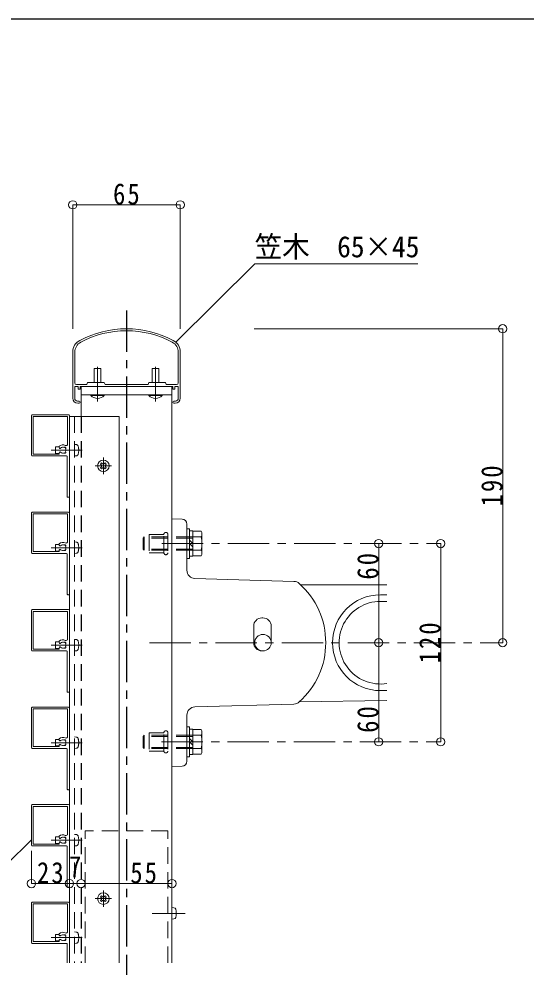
# Model space of a CAD drawing. Units: millimetres at full size, sheet at 1:5. Extents: x -1050 to 1050, y -742 to 742.
# Drawn here: x -645 to -338, y 109 to 682 of the extents above; entities that cross this region are included whole.
import ezdxf
from ezdxf.enums import TextEntityAlignment as Align

# ---------------------------------------------------------------- set-up
doc = ezdxf.new("R2010")
doc.units = ezdxf.units.MM
doc.header["$LTSCALE"] = 5
for name, pattern in [('CHAIN1', [8, 5, -1, 1, -1]), ('DASHED1', [1.8, 1.2, -0.6]), ('DASHED2', [3, 2, -1])]:
    doc.linetypes.add(name, pattern=pattern)
doc.layers.add('0-0_通り芯', color=7, linetype='CHAIN1')
doc.layers.add('1-5_図枠1_1', color=7, linetype='Continuous')
for name, color, linetype, lineweight in [('0-3_寸法', 54, 'Continuous', 20), ('0-4_手摺部材', 92, 'Continuous', 20), ('0-5_手すり子', 12, 'Continuous', 20), ('0-8_その他', 11, 'Continuous', 20), ('0-9_文字', 3, 'Continuous', 20), ('0-A_支柱', 6, 'Continuous', 20), ('0-B_足元', 4, 'Continuous', 20)]:
    doc.layers.add(name, color=color, linetype=linetype, lineweight=lineweight)
doc.styles.add('ＭＳ ゴシック', font='')
doc.styles.get('ＭＳ ゴシック').set_extended_font_data('MS Gothic')

# ---------------------------------------------------------------- blocks, each defined once
blk = doc.blocks.new('dimension_origin')
at = {"color": 0, "linetype": 'Continuous', "lineweight": -2}
blk.add_circle((0, 0), 1.25, dxfattribs=at)

msp = doc.modelspace()

# ---------------------------------------------------------------- linework, layer by layer
at = {"layer": '0-0_通り芯'}
for p, q in [((-580, 506.095), (-580, 115.81)), ((-580, 115.81), (-580, -409.302))]:
    msp.add_line(p, q, dxfattribs=at)
at = {"layer": '0-0_通り芯', "linetype": 'DASHED2'}
msp.add_line((-607.5, 442), (-607.5, 111.207), dxfattribs=at)
at = {"layer": '0-3_寸法'}
for p, q in [((-612.5, 495), (-612.5, 570)), ((-547.5, 570), (-612.5, 570)), ((-547.5, 495), (-547.5, 570)), ((-502.806, 495), (-352.5, 495)), ((-352.5, 495), (-352.5, 305)), ((-637.5, 178.953), (-637.5, 159.237)), ((-637.5, 159.237), (-614.5, 159.237)), ((-614.5, 159.237), (-607.5, 159.237)), ((-607.5, 159.237), (-552.5, 159.237))]:
    msp.add_line(p, q, dxfattribs=at)
at = {"layer": '0-4_手摺部材'}
for p, q in [((-612.5, 480.867), (-612.5, 453)), ((-611.3, 480.867), (-611.3, 462.2)), ((-548.7, 480.867), (-548.7, 462.2)), ((-547.5, 480.867), (-547.5, 453)), ((-599.5, 471), (-595.5, 471)), ((-599.5, 462.5), (-599.5, 471)), ((-595.5, 471), (-595.5, 462.5)), ((-564.5, 471), (-560.5, 471)), ((-564.5, 462.5), (-564.5, 471)), ((-560.5, 471), (-560.5, 462.5)), ((-611.3, 460), (-611.3, 452.9)), ((-611.3, 460), (-609.2, 460)), ((-604, 461.2), (-610.3, 461.2)), ((-608, 460), (-580, 460)), ((-603.5, 462.5), (-604, 461.2)), ((-597.5, 462.5), (-603.5, 462.5)), ((-597.5, 462.5), (-593.5, 462.5)), ((-593.5, 462.5), (-593, 461.2)), ((-580, 461.2), (-593, 461.2)), ((-580, 461.2), (-567, 461.2)), ((-552, 460), (-580, 460)), ((-566.5, 462.5), (-567, 461.2)), ((-562.5, 462.5), (-566.5, 462.5)), ((-562.5, 462.5), (-556.5, 462.5)), ((-556.5, 462.5), (-556, 461.2)), ((-556, 461.2), (-549.7, 461.2)), ((-548.7, 460), (-550.8, 460)), ((-548.7, 460), (-548.7, 452.9)), ((-601.5, 455), (-593.5, 455)), ((-566.5, 455), (-558.5, 455)), ((-609.6, 451.2), (-608.6, 451.2)), ((-608.6, 450), (-609.5, 450)), ((-550.4, 451.2), (-551.4, 451.2)), ((-551.4, 450), (-550.5, 450)), ((-614.5, 442), (-584.5, 442)), ((-614.5, 442), (-614.5, 111.207)), ((-584.5, 442), (-584.5, 111.207)), ((-623, 423.5), (-623, 419.5)), ((-620.7, 423.5), (-623, 423.5)), ((-623, 419.5), (-620.7, 419.5)), ((-595.195, 412.545), (-595.766, 413.136)), ((-594.545, 413.195), (-595.136, 413.766)), ((-594.545, 413.195), (-594, 412.997)), ((-593.455, 413.195), (-594, 412.997)), ((-593.455, 413.195), (-592.864, 413.766)), ((-592.805, 412.545), (-592.234, 413.136)), ((-595.195, 411.455), (-595.766, 410.864)), ((-595.195, 412.545), (-594.997, 412)), ((-595.195, 411.455), (-594.997, 412)), ((-594.545, 410.805), (-595.136, 410.234)), ((-594.545, 410.805), (-594, 411.003)), ((-593.455, 410.805), (-594, 411.003)), ((-593.455, 410.805), (-592.864, 410.234)), ((-592.805, 412.545), (-593.003, 412)), ((-592.805, 411.455), (-593.003, 412)), ((-592.805, 411.455), (-592.234, 410.864)), ((-541.9, 374), (-543.5, 374)), ((-543.5, 374), (-543.5, 356)), ((-541.9, 374), (-541.9, 356)), ((-534.908, 372.5), (-539.9, 372.5)), ((-534.908, 369), (-539.9, 369)), ((-534.4, 370.75), (-534.4, 359.25)), ((-623, 364.5), (-623, 360.5)), ((-620.7, 364.5), (-623, 364.5)), ((-539.9, 365), (-541.9, 367)), ((-541.9, 365), (-539.9, 363)), ((-623, 360.5), (-620.7, 360.5)), ((-541.9, 356), (-543.5, 356)), ((-539.9, 357.3), (-541.9, 357.3)), ((-534.908, 361), (-539.9, 361)), ((-534.908, 357.5), (-539.9, 357.5)), ((-623, 305.5), (-623, 301.5)), ((-620.7, 305.5), (-623, 305.5)), ((-623, 301.5), (-620.7, 301.5)), ((-541.9, 254), (-543.5, 254)), ((-543.5, 254), (-543.5, 236)), ((-541.9, 254), (-541.9, 236)), ((-534.908, 252.5), (-539.9, 252.5)), ((-539.9, 245), (-541.9, 247)), ((-534.908, 249), (-539.9, 249)), ((-534.4, 250.75), (-534.4, 239.25)), ((-623, 246.5), (-623, 242.5)), ((-620.7, 246.5), (-623, 246.5)), ((-623, 242.5), (-620.7, 242.5)), ((-541.9, 245), (-539.9, 243)), ((-534.908, 241), (-539.9, 241)), ((-541.9, 236), (-543.5, 236)), ((-539.9, 237.3), (-541.9, 237.3)), ((-534.908, 237.5), (-539.9, 237.5)), ((-623, 187.5), (-623, 183.5)), ((-620.7, 187.5), (-623, 187.5)), ((-623, 183.5), (-620.7, 183.5)), ((-595.195, 150.638), (-595.766, 151.229)), ((-595.195, 149.547), (-595.766, 148.957)), ((-595.195, 150.638), (-594.997, 150.093)), ((-595.195, 149.547), (-594.997, 150.093)), ((-594.545, 151.288), (-595.136, 151.859)), ((-594.545, 151.288), (-594, 151.09)), ((-593.455, 151.288), (-594, 151.09)), ((-593.455, 151.288), (-592.864, 151.859)), ((-592.805, 150.638), (-593.003, 150.093)), ((-592.805, 149.547), (-593.003, 150.093)), ((-592.805, 150.637), (-592.234, 151.229)), ((-592.805, 149.547), (-592.234, 148.957)), ((-594.545, 148.897), (-595.136, 148.327)), ((-594.545, 148.897), (-594, 149.096)), ((-593.455, 148.897), (-594, 149.096)), ((-593.455, 148.897), (-592.864, 148.327)), ((-623, 128.5), (-623, 124.5)), ((-620.7, 128.5), (-623, 128.5)), ((-623, 124.5), (-620.7, 124.5))]:
    msp.add_line(p, q, dxfattribs=at)
at = {"layer": '0-4_手摺部材', "linetype": 'CHAIN1'}
for p, q in [((-597.5, 451.026), (-597.5, 472)), ((-562.5, 451.026), (-562.5, 472)), ((-625.5, 421.5), (-606.9, 421.5)), ((-594, 407), (-594, 417.163)), ((-589, 412), (-599, 412)), ((-625.5, 362.5), (-606.9, 362.5)), ((-625.5, 303.5), (-606.9, 303.5)), ((-625.5, 244.5), (-606.9, 244.5)), ((-625.5, 185.5), (-606.9, 185.5)), ((-594, 145.093), (-594, 155.093)), ((-589, 150.093), (-599, 150.093)), ((-625.5, 126.5), (-606.9, 126.5))]:
    msp.add_line(p, q, dxfattribs=at)
at = {"layer": '0-4_手摺部材', "linetype": 'DASHED2'}
for p, q in [((-611.5, 442), (-611.5, 111.207)), ((-569.95, 361.676), (-569.95, 368.324)), ((-539.9, 369), (-569.274, 369)), ((-569.274, 369), (-569.274, 361)), ((-566.2, 370.55), (-566.2, 359.45)), ((-557.4, 370.55), (-566.2, 370.55)), ((-557.4, 359.45), (-557.4, 370.55)), ((-555, 370.55), (-555, 359.45)), ((-539.9, 361), (-569.274, 361)), ((-557.4, 359.45), (-566.2, 359.45)), ((-569.95, 241.676), (-569.95, 248.323)), ((-539.9, 249), (-569.274, 249)), ((-569.274, 249), (-569.274, 241)), ((-566.2, 250.55), (-566.2, 239.45)), ((-557.4, 250.55), (-566.2, 250.55)), ((-557.4, 239.45), (-557.4, 250.55)), ((-555, 250.55), (-555, 239.45)), ((-539.9, 241), (-569.274, 241)), ((-557.4, 239.45), (-566.2, 239.45))]:
    msp.add_line(p, q, dxfattribs=at)
at = {"layer": '0-4_手摺部材', "linetype": 'DASHED1'}
for p, q in [((-610.381, 424.902), (-611.5, 425)), ((-610.381, 418.098), (-611.5, 418)), ((-610.381, 365.902), (-611.5, 366)), ((-610.381, 359.098), (-611.5, 359)), ((-610.381, 306.902), (-611.5, 307)), ((-610.381, 300.098), (-611.5, 300)), ((-610.381, 247.902), (-611.5, 248)), ((-610.381, 241.098), (-611.5, 241)), ((-610.381, 188.902), (-611.5, 189)), ((-610.381, 182.098), (-611.5, 182)), ((-610.381, 129.902), (-611.5, 130)), ((-610.381, 123.098), (-611.5, 123))]:
    msp.add_line(p, q, dxfattribs=at)
at = {"layer": '0-4_手摺部材'}
for points in [[(-608, 460), (-608, 458.5), (-609.2, 458.5), (-609.2, 460)], [(-552, 460), (-552, 458.5), (-550.8, 458.5), (-550.8, 460)], [(-601.5, 455), (-601.5, 454.711), (-593.5, 454.711), (-593.5, 455)], [(-566.5, 455), (-566.5, 454.711), (-558.5, 454.711), (-558.5, 455)], [(-539.9, 357.3), (-539.9, 372.7), (-541.9, 372.7)], [(-539.9, 237.3), (-539.9, 252.7), (-541.9, 252.7)]]:
    msp.add_lwpolyline(points, dxfattribs=at)
msp.add_lwpolyline([(-552.5, 455), (-552.5, 460), (-607.5, 460), (-607.5, 455)], close=True, dxfattribs=at)
at = {"layer": '0-4_手摺部材', "linetype": 'DASHED2'}
for points in [[(-539.9, 368.324), (-569.95, 368.324), (-569.274, 369)], [(-539.9, 361.676), (-569.95, 361.676), (-569.274, 361)], [(-539.9, 248.323), (-569.95, 248.323), (-569.274, 249)], [(-539.9, 241.676), (-569.95, 241.676), (-569.274, 241)]]:
    msp.add_lwpolyline(points, dxfattribs=at)
at = {"layer": '0-4_手摺部材'}
for centre in [(-594, 412), (-594, 150.093)]:
    msp.add_circle(centre, 3.5, dxfattribs=at)
for centre, radius, start, end in [((-580, 435), 60, 90, 118.10922), ((-580, 435), 58.8, 90, 118.10922), ((-580, 435), 60, 61.89078, 90), ((-580, 435), 58.8, 61.89078, 90), ((-604.5, 480.867), 8, 118.10922, 180), ((-555.5, 480.867), 8, 0, 61.89078), ((-604.5, 480.867), 6.8, 118.10922, 180), ((-555.5, 480.867), 6.8, 0, 61.89078), ((-610.3, 462.2), 1, 180, 270), ((-549.7, 462.2), 1, 270, 360), ((-597.5, 457.941), 5.141, 218.91478, 321.08522), ((-562.5, 457.941), 5.141, 218.91478, 321.08522), ((-609.5, 453), 3, 180, 270), ((-609.6, 452.9), 1.7, 180, 270), ((-608.6, 450.6), 0.6, 270, 90), ((-551.4, 450.6), 0.6, 90, 270), ((-550.5, 453), 3, 270, 360), ((-550.4, 452.9), 1.7, 270, 360), ((-594, 412), 2.1, 122.7575, 147.2425), ((-594, 412), 2.1, 32.74607, 57.2425), ((-594, 412), 2.1, 212.7575, 237.2425), ((-594, 412), 2.1, 302.7575, 327.2425), ((-537.668, 370.75), 3.268, 327.62146, 32.37855), ((-550.4, 365), 16, 345.52248, 14.47751), ((-537.668, 359.25), 3.268, 327.62144, 32.37856), ((-537.668, 250.75), 3.268, 327.62146, 32.37855), ((-550.4, 245), 16, 345.52248, 14.47751), ((-537.668, 239.25), 3.268, 327.62144, 32.37856), ((-594, 150.093), 2.1, 122.7575, 147.2425), ((-594, 150.093), 2.1, 32.74606, 57.2425), ((-594, 150.093), 2.1, 212.7575, 237.2425), ((-594, 150.093), 2.1, 302.7575, 327.2425)]:
    msp.add_arc(centre, radius, start, end, dxfattribs=at)
at = {"layer": '0-4_手摺部材', "linetype": 'DASHED1'}
for centre, radius, start, end in [((-610.494, 423.607), 1.3, 15.88085, 85), ((-610.494, 419.393), 1.3, 275, 344.11915), ((-617.9, 421.5), 9, 344.11915, 15.88085), ((-610.494, 364.607), 1.3, 15.88085, 85), ((-617.9, 362.5), 9, 344.11915, 15.88085), ((-610.494, 360.393), 1.3, 275, 344.11915), ((-610.494, 305.607), 1.3, 15.88085, 85), ((-617.9, 303.5), 9, 344.11915, 15.88085), ((-610.494, 301.393), 1.3, 275, 344.11915), ((-610.494, 246.607), 1.3, 15.88085, 85), ((-617.9, 244.5), 9, 344.11915, 15.88085), ((-610.494, 242.393), 1.3, 275, 344.11915), ((-610.494, 187.607), 1.3, 15.88085, 85), ((-617.9, 185.5), 9, 344.11915, 15.88085), ((-610.494, 183.393), 1.3, 275, 344.11915), ((-610.494, 128.607), 1.3, 15.88085, 85), ((-617.9, 126.5), 9, 344.11915, 15.88085), ((-610.494, 124.393), 1.3, 275, 344.11915)]:
    msp.add_arc(centre, radius, start, end, dxfattribs=at)
at = {"layer": '0-4_手摺部材', "linetype": 'DASHED2'}
for centre, start, end in [((-556.2, 370.55), 0, 180), ((-556.2, 359.45), 180, 360), ((-556.2, 250.55), 0, 180), ((-556.2, 239.45), 180, 360)]:
    msp.add_arc(centre, 1.2, start, end, dxfattribs=at)
at = {"layer": '0-5_手すり子'}
for p, q in [((-637.5, 418.5), (-637.5, 442.5)), ((-637, 443), (-615, 443)), ((-614.5, 442.5), (-614.5, 393.3)), ((-620.7, 423.892), (-620.7, 423.062)), ((-620.7, 419.938), (-620.7, 419.1)), ((-616.3, 418), (-637, 418)), ((-615.8, 417.5), (-615.8, 393.3)), ((-614.8, 393), (-615.5, 393)), ((-637.5, 359.5), (-637.5, 383.5)), ((-637, 384), (-615, 384)), ((-614.5, 383.5), (-614.5, 334.3)), ((-620.7, 364.892), (-620.7, 364.062)), ((-616.3, 359), (-637, 359)), ((-620.7, 360.938), (-620.7, 360.1)), ((-615.8, 358.5), (-615.8, 334.3)), ((-614.8, 334), (-615.5, 334)), ((-637.5, 300.5), (-637.5, 324.5)), ((-637, 325), (-615, 325)), ((-614.5, 324.5), (-614.5, 275.3)), ((-620.7, 305.892), (-620.7, 305.062)), ((-616.3, 300), (-637, 300)), ((-620.7, 301.938), (-620.7, 301.1)), ((-615.8, 299.5), (-615.8, 275.3)), ((-614.8, 275), (-615.5, 275)), ((-637.5, 241.5), (-637.5, 265.5)), ((-637, 266), (-615, 266)), ((-614.5, 265.5), (-614.5, 216.3)), ((-620.7, 246.892), (-620.7, 246.062)), ((-616.3, 241), (-637, 241)), ((-620.7, 242.938), (-620.7, 242.1)), ((-615.8, 240.5), (-615.8, 216.3)), ((-614.8, 216), (-615.5, 216)), ((-637, 207), (-615, 207)), ((-637.5, 182.5), (-637.5, 206.5)), ((-614.5, 206.5), (-614.5, 157.3)), ((-620.7, 187.892), (-620.7, 187.062)), ((-620.7, 183.938), (-620.7, 183.1)), ((-616.3, 182), (-637, 182)), ((-615.8, 181.5), (-615.8, 157.3)), ((-614.8, 157), (-615.5, 157)), ((-637.5, 123.5), (-637.5, 147.5)), ((-637, 148), (-615, 148)), ((-614.5, 147.5), (-614.5, 111.207)), ((-620.7, 128.892), (-620.7, 128.062)), ((-616.3, 123), (-637, 123)), ((-620.7, 124.938), (-620.7, 124.1)), ((-615.8, 122.5), (-615.8, 111.207))]:
    msp.add_line(p, q, dxfattribs=at)
for points in [[(-620.7, 419.1), (-636.4, 419.1), (-636.4, 441.9), (-615.6, 441.9), (-615.6, 425.302)], [(-620.7, 360.1), (-636.4, 360.1), (-636.4, 382.9), (-615.6, 382.9), (-615.6, 366.302)], [(-620.7, 301.1), (-636.4, 301.1), (-636.4, 323.9), (-615.6, 323.9), (-615.6, 307.302)], [(-620.7, 242.1), (-636.4, 242.1), (-636.4, 264.9), (-615.6, 264.9), (-615.6, 248.302)], [(-620.7, 183.1), (-636.4, 183.1), (-636.4, 205.9), (-615.6, 205.9), (-615.6, 189.302)], [(-620.7, 124.1), (-636.4, 124.1), (-636.4, 146.9), (-615.6, 146.9), (-615.6, 130.302)]]:
    msp.add_lwpolyline(points, dxfattribs=at)
for centre, radius, start, end in [((-637, 442.5), 0.5, 90, 180), ((-615, 442.5), 0.5, 0, 90), ((-618.5, 421.5), 3.25, 63.44486, 132.60367), ((-616.6, 425.302), 1, 243.44486, 360), ((-620.195, 423.062), 0.505, 180, 317.34766), ((-620.195, 419.938), 0.505, 42.65234, 180), ((-618.5, 421.5), 1.8, 60.96711, 137.34766), ((-618.5, 421.5), 1.8, 222.65234, 299.03289), ((-617.227, 422.773), 0.5, 307.01644, 142.98356), ((-617.227, 420.227), 0.5, 217.01644, 52.98356), ((-618.5, 421.5), 1.8, 330.96711, 29.03289), ((-637, 418.5), 0.5, 180, 270), ((-616.3, 417.5), 0.5, 0, 90), ((-615.5, 393.3), 0.3, 180, 270), ((-614.8, 393.3), 0.3, 270, 360), ((-637, 383.5), 0.5, 90, 180), ((-615, 383.5), 0.5, 0, 90), ((-618.5, 362.5), 3.25, 63.44486, 132.60367), ((-620.195, 364.062), 0.505, 180, 317.34766), ((-618.5, 362.5), 1.8, 60.96711, 137.34766), ((-617.227, 363.773), 0.5, 307.01644, 142.98356), ((-617.227, 361.227), 0.5, 217.01644, 52.98356), ((-616.6, 366.302), 1, 243.44486, 360), ((-618.5, 362.5), 1.8, 330.96711, 29.03289), ((-637, 359.5), 0.5, 180, 270), ((-620.195, 360.938), 0.505, 42.65234, 180), ((-618.5, 362.5), 1.8, 222.65234, 299.03289), ((-616.3, 358.5), 0.5, 0, 90), ((-615.5, 334.3), 0.3, 180, 270), ((-614.8, 334.3), 0.3, 270, 360), ((-637, 324.5), 0.5, 90, 180), ((-615, 324.5), 0.5, 0, 90), ((-618.5, 303.5), 3.25, 63.44486, 132.60367), ((-620.195, 305.062), 0.505, 180, 317.34766), ((-618.5, 303.5), 1.8, 60.96711, 137.34766), ((-617.227, 304.773), 0.5, 307.01644, 142.98356), ((-616.6, 307.302), 1, 243.44486, 360), ((-618.5, 303.5), 1.8, 330.96711, 29.03289), ((-637, 300.5), 0.5, 180, 270), ((-620.195, 301.938), 0.505, 42.65234, 180), ((-618.5, 303.5), 1.8, 222.65234, 299.03289), ((-617.227, 302.227), 0.5, 217.01644, 52.98356), ((-616.3, 299.5), 0.5, 0, 90), ((-615.5, 275.3), 0.3, 180, 270), ((-614.8, 275.3), 0.3, 270, 360), ((-637, 265.5), 0.5, 90, 180), ((-615, 265.5), 0.5, 0, 90), ((-618.5, 244.5), 3.25, 63.44486, 132.60367), ((-616.6, 248.302), 1, 243.44486, 360), ((-637, 241.5), 0.5, 180, 270), ((-620.195, 246.062), 0.505, 180, 317.34766), ((-620.195, 242.938), 0.505, 42.65234, 180), ((-618.5, 244.5), 1.8, 60.96711, 137.34766), ((-618.5, 244.5), 1.8, 222.65234, 299.03289), ((-617.227, 245.773), 0.5, 307.01644, 142.98356), ((-617.227, 243.227), 0.5, 217.01644, 52.98356), ((-618.5, 244.5), 1.8, 330.96711, 29.03289), ((-616.3, 240.5), 0.5, 0, 90), ((-615.5, 216.3), 0.3, 180, 270), ((-614.8, 216.3), 0.3, 270, 360), ((-637, 206.5), 0.5, 90, 180), ((-615, 206.5), 0.5, 0, 90), ((-618.5, 185.5), 3.25, 63.44486, 132.60367), ((-620.195, 187.062), 0.505, 180, 317.34766), ((-620.195, 183.938), 0.505, 42.65234, 180), ((-618.5, 185.5), 1.8, 60.96711, 137.34766), ((-618.5, 185.5), 1.8, 222.65234, 299.03289), ((-617.227, 186.773), 0.5, 307.01644, 142.98356), ((-617.227, 184.227), 0.5, 217.01644, 52.98356), ((-616.6, 189.302), 1, 243.44486, 360), ((-618.5, 185.5), 1.8, 330.96711, 29.03289), ((-637, 182.5), 0.5, 180, 270), ((-616.3, 181.5), 0.5, 0, 90), ((-615.5, 157.3), 0.3, 180, 270), ((-614.8, 157.3), 0.3, 270, 360), ((-637, 147.5), 0.5, 90, 180), ((-615, 147.5), 0.5, 0, 90), ((-618.5, 126.5), 3.25, 63.44486, 132.60367), ((-620.195, 128.062), 0.505, 180, 317.34766), ((-618.5, 126.5), 1.8, 60.96711, 137.34766), ((-617.227, 127.773), 0.5, 307.01644, 142.98356), ((-616.6, 130.302), 1, 243.44486, 360), ((-618.5, 126.5), 1.8, 330.96711, 29.03289), ((-637, 123.5), 0.5, 180, 270), ((-620.195, 124.938), 0.505, 42.65234, 180), ((-618.5, 126.5), 1.8, 222.65234, 299.03289), ((-617.227, 125.227), 0.5, 217.01644, 52.98356), ((-616.3, 122.5), 0.5, 0, 90)]:
    msp.add_arc(centre, radius, start, end, dxfattribs=at)
at = {"layer": '0-8_その他'}
for p, q in [((-552.5, 380), (-546.395, 379.787)), ((-552.5, 380), (-552.5, 230)), ((-543.5, 376.789), (-543.5, 348.856)), ((-427.5, 365), (-427.5, 305)), ((-390, 365), (-390, 245)), ((-538.646, 343.858), (-478.759, 342.112)), ((-474.652, 340), (-422.5, 340)), ((-426.409, 334), (-422.5, 334)), ((-426.409, 330), (-422.5, 330)), ((-498.1, 320), (-497.5, 320)), ((-503.1, 315), (-503.1, 305)), ((-492.5, 315), (-492.5, 305)), ((-427.5, 305), (-427.5, 245)), ((-498.1, 300), (-497.5, 300)), ((-426.409, 276), (-423.083, 276)), ((-423.083, 276), (-422.5, 276.01)), ((-475.62, 269.116), (-422.5, 270.009)), ((-538.646, 266.142), (-478.759, 267.888)), ((-543.5, 261.144), (-543.5, 233.211)), ((-552.5, 230), (-546.395, 230.213))]:
    msp.add_line(p, q, dxfattribs=at)
at = {"layer": '0-8_その他', "linetype": 'CHAIN1'}
for p, q in [((-558.676, 365), (-390, 365)), ((-566.159, 305), (-352.5, 305)), ((-558.843, 245), (-390, 245))]:
    msp.add_line(p, q, dxfattribs=at)
at = {"layer": '0-8_その他'}
msp.add_circle((-497.5, 305), 5, dxfattribs=at)
for centre, radius, start, end in [((-546.5, 376.789), 3, 0, 88), ((-538.5, 348.856), 5, 180, 268.3295), ((-478.905, 337.114), 5, 48.31718, 88.3295), ((-507.5, 305), 48, 311.68282, 48.31718), ((-426.409, 305), 29, 90, 270), ((-426.409, 305), 25, 90, 278.99505), ((-498.1, 315), 5, 90, 180), ((-497.5, 315), 5, 0, 90), ((-498.1, 305), 5, 180, 270), ((-497.5, 305), 5, 270, 360), ((-538.5, 261.144), 5, 91.6705, 180), ((-478.905, 272.886), 5, 271.6705, 311.68282), ((-546.5, 233.211), 3, 272, 360)]:
    msp.add_arc(centre, radius, start, end, dxfattribs=at)
at = {"layer": '0-9_文字'}
for points in [[(-550.082, 486.817), (-502.5, 534.399), (-403.75, 534.399)], [(-637.5, 185.777), (-652.5, 170.777), (-732.5, 170.777)]]:
    msp.add_lwpolyline(points, dxfattribs=at)
at = {"layer": '0-A_支柱'}
for p, q in [((-607.5, 455), (-607.5, 442)), ((-552.5, 111.207), (-552.5, 455))]:
    msp.add_line(p, q, dxfattribs=at)
at = {"layer": '0-B_足元', "linetype": 'DASHED2'}
for p, q in [((-555, 191.207), (-605, 191.207)), ((-605, 111.207), (-605, 191.207)), ((-555, 111.207), (-555, 191.207))]:
    msp.add_line(p, q, dxfattribs=at)
at = {"layer": '0-B_足元'}
for p, q in [((-551.381, 144.609), (-552.5, 144.707)), ((-551.381, 137.805), (-552.5, 137.707))]:
    msp.add_line(p, q, dxfattribs=at)
at = {"layer": '0-B_足元', "linetype": 'CHAIN1'}
msp.add_line((-544.555, 141.207), (-564.5, 141.207), dxfattribs=at)
at = {"layer": '0-B_足元'}
for centre, radius, start, end in [((-551.494, 143.314), 1.3, 15.88085, 85), ((-558.9, 141.207), 9, 344.11915, 15.88085), ((-551.494, 139.1), 1.3, 275, 344.11915)]:
    msp.add_arc(centre, radius, start, end, dxfattribs=at)
at = {"layer": '1-5_図枠1_1'}
msp.add_line((-990, 682.5), (703.535, 682.5), dxfattribs=at)

# ---------------------------------------------------------------- block references
at = {"layer": '0-3_寸法', "xscale": 2, "yscale": 2}
for p, rotation in [((-612.5, 570), 180), ((-352.5, 495), 90), ((-352.5, 305), 270), ((-637.5, 159.237), 180), ((-614.5, 159.237), 180), ((-607.5, 159.237), 180)]:
    msp.add_blockref('dimension_origin', p, dxfattribs=dict(at, rotation=rotation))
for p in [(-547.5, 570), (-614.5, 159.237), (-607.5, 159.237), (-552.5, 159.237)]:
    msp.add_blockref('dimension_origin', p, dxfattribs=at)
at = {"layer": '0-8_その他', "xscale": 2, "yscale": 2}
for p, rotation in [((-427.5, 365), 270), ((-390, 365), 90), ((-427.5, 305), 90), ((-427.5, 305), 270), ((-427.5, 245), 90), ((-390, 245), 270)]:
    msp.add_blockref('dimension_origin', p, dxfattribs=dict(at, rotation=rotation))

# ---------------------------------------------------------------- texts
at = {"layer": '0-3_寸法', "style": 'ＭＳ ゴシック', "width": 0.85}
msp.add_text('7', height=12.83, dxfattribs=at).set_placement((-614.75, 159.237), align=Align.BOTTOM_LEFT)
at = {"layer": '0-3_寸法', "char_height": 12.83, "attachment_point": 7, "style": 'ＭＳ ゴシック'}
for s, insert in [('\\T1.17;\\W0.85;65', (-588.125, 570)), ('\\T1.17;\\W0.85;23', (-634.125, 159.237)), ('\\T1.17;\\W0.85;55', (-577.697, 159.237))]:
    msp.add_mtext(s, dxfattribs=dict(at, insert=insert))
at = {"layer": '0-3_寸法', "insert": (-352.5, 387.5), "char_height": 12.83, "attachment_point": 7, "rotation": 90, "style": 'ＭＳ ゴシック'}
msp.add_mtext('\\T1.17;\\W0.85;190', dxfattribs=at)
at = {"layer": '0-8_その他', "char_height": 12.83, "attachment_point": 7, "rotation": 90, "style": 'ＭＳ ゴシック'}
for s, insert in [('\\T1.17;\\W0.85;60', (-427.5, 343.185)), ('\\T1.17;\\W0.85;120', (-390, 292.5)), ('\\T1.17;\\W0.85;60', (-427.5, 250.455))]:
    msp.add_mtext(s, dxfattribs=dict(at, insert=insert))
at = {"layer": '0-9_文字', "style": 'ＭＳ ゴシック', "width": 0.95}
msp.add_text('笠木\u300065×45', height=12.83, dxfattribs=at).set_placement((-502.5, 534.399), align=Align.BOTTOM_LEFT)

doc.saveas('drawing.dxf')
